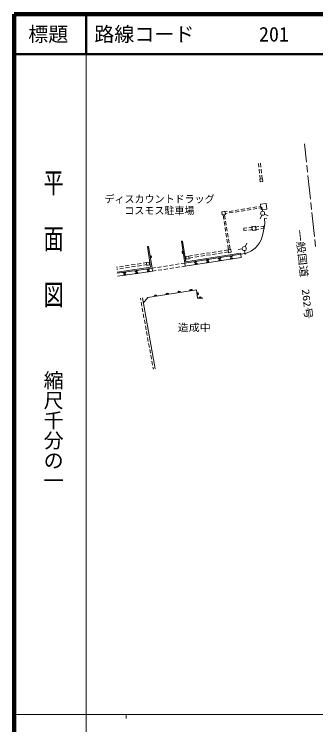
# Model space of a CAD drawing. Units: millimetres, scale not verified. Extents: x 40000 to 680000, y 20000 to 380000.
# Drawn here: x 40000 to 115330, y 202409 to 380000 of the extents above; entities that cross this region are included whole.
import ezdxf
from ezdxf.enums import TextEntityAlignment as Align

# ---------------------------------------------------------------- set-up
doc = ezdxf.new("R2010")
doc.units = ezdxf.units.MM
doc.header["$LTSCALE"] = 1000
for name, color, linetype, lineweight in [('M-BGD', 7, 'Continuous', 13), ('M-TTL', 2, 'Continuous', 140), ('M-TTL-BAND', 7, 'Continuous', 13), ('M-TTL-LINE', 7, 'Continuous', 50)]:
    doc.layers.add(name, color=color, linetype=linetype, lineweight=lineweight)
doc.layers.add('M-BGD-HTXT', color=7, linetype='Continuous')
doc.layers.add('M-TTL-TXT', color=7, linetype='Continuous')
doc.styles.add('@ＭＳ ゴシック', font='')
doc.styles.add('ＭＳ ゴシック', font='')
doc.styles.get('@ＭＳ ゴシック').set_extended_font_data('@MS Gothic')
doc.styles.get('ＭＳ ゴシック').set_extended_font_data('MS Gothic')

msp = doc.modelspace()

# ---------------------------------------------------------------- linework, layer by layer
at = {"layer": 'M-BGD'}
for p, q in [((112521, 347581), (113009, 343054)), ((101630, 341791), (101520, 342758)), ((101003, 342700), (101113, 341732)), ((101169, 341235), (101282, 340241)), ((101799, 340300), (101686, 341294)), ((113095, 342258), (113283, 340519)), ((101338, 339745), (101448, 338777)), ((101965, 338835), (101855, 339803)), ((113368, 339723), (114011, 333758)), ((102054, 338846), (101359, 338767)), ((101359, 338767), (101437, 338071)), ((102133, 338150), (101437, 338071)), ((102054, 338846), (102133, 338150)), ((102955, 332688), (101561, 332554)), ((101696, 331160), (101561, 332554)), ((103089, 331295), (102955, 332688)), ((114097, 332962), (114285, 331222)), ((92620, 330754), (91829, 330630)), ((91953, 329839), (91829, 330630)), ((92743, 329963), (92620, 330754)), ((93181, 330654), (92648, 330570)), ((94663, 330887), (93675, 330732)), ((93725, 330335), (94713, 330490)), ((96145, 331120), (95157, 330964)), ((95207, 330567), (96195, 330723)), ((97626, 331352), (96639, 331197)), ((96689, 330800), (97677, 330955)), ((99108, 331585), (98120, 331430)), ((98171, 331033), (99159, 331188)), ((100590, 331818), (99602, 331663)), ((99652, 331266), (100640, 331421)), ((101617, 331979), (101084, 331896)), ((101134, 331499), (101655, 331580)), ((103089, 331295), (101696, 331160)), ((101988, 330747), (101869, 331740)), ((114371, 330427), (115014, 324462)), ((92743, 329963), (91953, 329839)), ((92154, 329871), (92341, 328699)), ((92736, 328761), (92549, 329933)), ((92710, 330175), (93231, 330257)), ((101854, 329790), (101468, 328867)), ((102499, 330036), (103402, 329606)), ((92420, 328205), (92578, 327218)), ((92973, 327280), (92815, 328267)), ((93210, 325799), (93052, 326786)), ((99317, 326926), (100312, 327027)), ((99418, 325931), (99317, 326926)), ((100071, 326803), (101066, 326904)), ((100413, 326032), (100312, 327027)), ((101563, 326955), (102309, 327031)), ((102309, 327031), (102370, 326434)), ((92657, 326724), (92815, 325737)), ((92894, 325243), (93052, 324256)), ((93447, 324318), (93289, 325305)), ((97335, 326524), (98081, 326600)), ((97396, 325927), (97335, 326524)), ((98142, 326003), (97396, 325927)), ((98579, 326651), (99573, 326752)), ((99634, 326155), (98639, 326054)), ((99418, 325931), (100413, 326032)), ((101127, 326307), (100132, 326206)), ((102370, 326434), (101624, 326358)), ((82065, 323285), (81769, 323238)), ((82620, 317804), (81769, 323238)), ((93131, 323762), (93289, 322774)), ((93684, 322836), (93526, 323824)), ((115099, 323666), (115287, 321926)), ((73569, 321954), (73273, 321908)), ((74420, 316521), (73569, 321954)), ((93368, 322281), (93555, 321109)), ((93950, 321171), (93763, 322343)), ((97683, 321869), (98111, 322773)), ((82620, 317804), (96576, 319990)), ((83556, 319546), (84534, 319699)), ((85028, 319776), (86016, 319931)), ((86510, 320008), (87498, 320162)), ((86587, 319514), (87575, 319668)), ((87992, 320240), (88980, 320394)), ((88069, 319746), (89057, 319900)), ((89474, 320471), (90462, 320626)), ((89551, 319977), (90539, 320132)), ((90956, 320703), (91944, 320857)), ((91033, 320209), (92021, 320363)), ((92438, 320934), (93416, 321087)), ((92515, 320440), (93493, 320593)), ((94107, 321195), (93416, 321087)), ((93524, 320396), (93416, 321087)), ((94215, 320504), (93524, 320396)), ((94215, 320504), (94107, 321195)), ((96974, 321349), (95983, 321214)), ((96576, 319990), (96529, 320286)), ((96693, 319184), (96576, 319990)), ((97538, 320922), (97675, 319931)), ((72205, 317785), (73014, 317907)), ((73706, 318016), (73014, 317907)), ((73122, 317216), (73014, 317907)), ((73814, 317324), (73706, 318016)), ((96693, 319184), (82739, 317041)), ((83556, 319546), (82864, 319438)), ((82973, 318747), (82864, 319438)), ((83664, 318855), (82973, 318747)), ((83664, 318855), (83556, 319546)), ((83633, 319052), (84611, 319205)), ((85105, 319282), (86093, 319437)), ((65553, 316775), (65779, 316809)), ((65606, 316277), (65856, 316315)), ((66273, 316884), (67262, 317034)), ((66350, 316390), (67339, 316540)), ((67756, 317109), (68745, 317259)), ((67833, 316615), (68822, 316765)), ((69239, 317334), (70228, 317485)), ((69316, 316841), (70305, 316991)), ((70722, 317560), (71711, 317710)), ((70799, 317066), (71788, 317216)), ((71679, 316091), (74420, 316521)), ((72282, 317291), (73091, 317413)), ((73814, 317324), (73122, 317216)), ((74420, 316521), (75309, 316660)), ((74420, 316521), (74535, 315781)), ((75803, 316737), (76791, 316892)), ((76908, 316146), (75919, 315994)), ((77285, 316969), (78273, 317124)), ((78390, 316373), (77402, 316222)), ((78767, 317201), (79755, 317356)), ((79873, 316601), (78885, 316449)), ((80249, 317433), (81237, 317588)), ((81356, 316829), (80367, 316677)), ((81731, 317665), (82620, 317804)), ((82739, 317041), (81850, 316905)), ((82620, 317804), (82739, 317041)), ((71679, 316091), (65716, 315257)), ((75425, 315918), (74535, 315781)), ((71512, 309044), (71606, 308531)), ((75249, 291385), (72011, 309091)), ((72245, 307813), (73360, 309220)), ((85818, 309052), (87118, 309050)), ((71696, 308039), (71875, 307055)), ((71965, 306563), (72145, 305580)), ((72235, 305088), (72415, 304104)), ((72505, 303612), (72685, 302629)), ((72775, 302137), (72955, 301153)), ((73045, 300661), (73224, 299678)), ((73314, 299186), (73494, 298202)), ((73584, 297710), (73764, 296727)), ((73854, 296235), (74034, 295251)), ((74124, 294759), (74304, 293775)), ((74394, 293284), (74574, 292300)), ((74663, 291808), (74757, 291295))]:
    msp.add_line(p, q, dxfattribs=at)
for points in [[(96576, 319990), (98032, 320306), (99287, 320879), (100196, 321544), (100791, 322178), (101288, 322863), (101656, 323637), (102020, 324664), (102444, 326589), (102568, 327728), (102558, 328950), (103085, 328985)], [(96529, 320286), (82870, 318147), (82065, 323285)], [(73273, 321908), (74077, 316773), (65688, 315521)], [(65797, 314511), (71789, 315350), (74535, 315781)], [(73360, 309220), (85573, 311137), (85818, 309052), (87118, 309050)]]:
    msp.add_lwpolyline(points, dxfattribs=at)
for centre in [(102048, 330251), (97469, 321417)]:
    msp.add_circle(centre, 500, dxfattribs=at)
for centre, radius, start, end in [((73925, 319328), 354, 287.69595, 90.10113), ((82263, 320431), 354, 107.69595, 270.10113), ((82263, 320431), 283, 109.91999, 267.87709), ((82263, 320431), 212, 113.66632, 264.13076), ((82263, 320431), 142, 121.37805, 256.41903), ((82263, 320431), 100, 131.69571, 246.10137), ((82263, 320431), 100, 131.69571, 246.10137), ((94192, 319671), 354, 197.69595, 0.10113), ((73925, 319328), 283, 289.91999, 87.87709), ((73925, 319328), 212, 293.66632, 84.13076), ((73925, 319328), 142, 301.37805, 76.41903), ((73925, 319328), 100, 311.69571, 66.10137), ((73925, 319328), 100, 311.69571, 66.10137), ((85301, 318279), 354, 197.69595, 0.10113), ((85301, 318279), 283, 199.91999, 357.87709), ((85301, 318279), 212, 203.66632, 354.13076), ((85301, 318279), 142, 211.37805, 346.41903), ((85301, 318279), 100, 221.69571, 336.10137), ((85301, 318279), 100, 221.69571, 336.10137), ((88264, 318743), 354, 197.69595, 0.10113), ((88264, 318743), 283, 199.91999, 357.87709), ((88398, 317855), 354, 17.52834, 179.93352), ((88264, 318743), 212, 203.66632, 354.13076), ((88398, 317855), 283, 19.75238, 177.70948), ((88264, 318743), 142, 211.37805, 346.41903), ((88398, 317855), 212, 23.49871, 173.96316), ((88264, 318743), 100, 221.69571, 336.10137), ((88264, 318743), 100, 221.69571, 336.10137), ((88398, 317855), 142, 31.21044, 166.25143), ((88398, 317855), 100, 41.5281, 155.93377), ((88398, 317855), 100, 41.5281, 155.93377), ((91228, 319207), 354, 197.69595, 0.10113), ((91228, 319207), 283, 199.91999, 357.87709), ((91363, 318311), 354, 17.52834, 179.93352), ((91228, 319207), 212, 203.66632, 354.13076), ((91363, 318311), 283, 19.75238, 177.70948), ((91228, 319207), 142, 211.37805, 346.41903), ((91363, 318311), 212, 23.49871, 173.96316), ((91228, 319207), 100, 221.69571, 336.10137), ((91228, 319207), 100, 221.69571, 336.10137), ((91363, 318311), 142, 31.21044, 166.25143), ((91363, 318311), 100, 41.5281, 155.93377), ((91363, 318311), 100, 41.5281, 155.93377), ((94192, 319671), 283, 199.91999, 357.87709), ((94329, 318766), 354, 17.52834, 179.93352), ((94192, 319671), 212, 203.66632, 354.13076), ((94329, 318766), 283, 19.75238, 177.70948), ((94192, 319671), 142, 211.37805, 346.41903), ((94192, 319671), 100, 221.69571, 336.10137), ((94192, 319671), 100, 221.69571, 336.10137), ((94329, 318766), 212, 23.49871, 173.96316), ((94329, 318766), 142, 31.21044, 166.25143), ((94329, 318766), 100, 41.5281, 155.93377), ((94329, 318766), 100, 41.5281, 155.93377), ((73445, 316423), 354, 197.69595, 0.10113), ((73445, 316423), 283, 199.91999, 357.87709), ((73445, 316423), 212, 203.66632, 354.13076), ((73445, 316423), 142, 211.37805, 346.41903), ((73445, 316423), 100, 221.69571, 336.10137), ((73445, 316423), 100, 221.69571, 336.10137), ((85433, 317400), 354, 17.52834, 179.93352), ((85433, 317400), 283, 19.75238, 177.70948), ((85433, 317400), 212, 23.49871, 173.96316), ((85433, 317400), 142, 31.21044, 166.25143), ((85433, 317400), 100, 41.5281, 155.93377), ((85433, 317400), 100, 41.5281, 155.93377), ((67508, 315563), 354, 196.76252, 359.1677), ((67508, 315563), 283, 198.98656, 356.94366), ((67634, 314713), 354, 16.76252, 179.1677), ((67508, 315563), 212, 202.73289, 353.19733), ((67634, 314713), 283, 18.98656, 176.94366), ((67508, 315563), 142, 210.44462, 345.4856), ((67634, 314713), 212, 22.73289, 173.19733), ((67508, 315563), 100, 220.76228, 335.16794), ((67508, 315563), 100, 220.76228, 335.16794), ((67634, 314713), 142, 30.44462, 165.4856), ((67634, 314713), 100, 40.76228, 155.16794), ((67634, 314713), 100, 40.76228, 155.16794), ((70479, 315978), 354, 196.76252, 359.1677), ((70479, 315978), 283, 198.98656, 356.94366), ((70605, 315129), 354, 16.76252, 179.1677), ((70479, 315978), 212, 202.73289, 353.19733), ((70605, 315129), 283, 18.98656, 176.94366), ((70479, 315978), 142, 210.44462, 345.4856), ((70605, 315129), 212, 22.73289, 173.19733), ((70479, 315978), 100, 220.76228, 335.16794), ((70479, 315978), 100, 220.76228, 335.16794), ((70605, 315129), 142, 30.44462, 165.4856), ((70605, 315129), 100, 40.76228, 155.16794), ((70605, 315129), 100, 40.76228, 155.16794), ((73572, 315575), 354, 17.73256, 180.13774), ((73572, 315575), 283, 19.9566, 177.9137), ((73572, 315575), 212, 23.70292, 174.16737), ((73572, 315575), 142, 31.41465, 166.45564), ((73572, 315575), 100, 41.73232, 156.13798), ((73572, 315575), 100, 41.73232, 156.13798), ((84179, 310864), 354, 17.71776, 180.12294), ((84179, 310864), 283, 19.9418, 177.8989), ((84179, 310864), 212, 23.68813, 174.15258), ((84179, 310864), 142, 31.39986, 166.44085), ((84179, 310864), 100, 41.71752, 156.12318), ((84179, 310864), 100, 41.71752, 156.12318), ((75288, 309468), 354, 17.71776, 180.12294), ((75288, 309468), 283, 19.9418, 177.8989), ((75288, 309468), 212, 23.68813, 174.15258), ((75288, 309468), 142, 31.39986, 166.44085), ((75288, 309468), 100, 41.71752, 156.12318), ((75288, 309468), 100, 41.71752, 156.12318), ((78251, 309933), 354, 17.71776, 180.12294), ((78251, 309933), 283, 19.9418, 177.8989), ((78251, 309933), 212, 23.68813, 174.15258), ((78251, 309933), 142, 31.39986, 166.44085), ((78251, 309933), 100, 41.71752, 156.12318), ((78251, 309933), 100, 41.71752, 156.12318), ((81215, 310398), 354, 17.71776, 180.12294), ((81215, 310398), 283, 19.9418, 177.8989), ((81215, 310398), 212, 23.68813, 174.15258), ((81215, 310398), 142, 31.39986, 166.44085), ((81215, 310398), 100, 41.71752, 156.12318), ((81215, 310398), 100, 41.71752, 156.12318), ((85641, 310088), 354, 285.49586, 87.90103), ((85641, 310088), 283, 287.71989, 85.677), ((85641, 310088), 212, 291.46622, 81.93067), ((85641, 310088), 142, 299.17795, 74.21894), ((85641, 310088), 100, 309.49561, 63.90128), ((85641, 310088), 100, 309.49561, 63.90128), ((86468, 308997), 354, 8.74269, 171.14786), ((86468, 308997), 283, 10.96672, 168.92383), ((86468, 308997), 212, 14.71305, 165.1775), ((86468, 308997), 142, 22.42478, 157.46577), ((86468, 308997), 100, 32.74244, 147.14811), ((86468, 308997), 100, 32.74244, 147.14811)]:
    msp.add_arc(centre, radius, start, end, dxfattribs=at)
at = {"layer": 'M-TTL'}
for p, q in [((40000, 380000), (40000, 20000)), ((680000, 380000), (40000, 380000))]:
    msp.add_line(p, q, dxfattribs=at)
at = {"layer": 'M-TTL-BAND'}
for p, q in [((58000, 370000), (58000, 20000)), ((40000, 205000), (579000, 205000)), ((68000, 205000), (68000, 204000))]:
    msp.add_line(p, q, dxfattribs=at)
at = {"layer": 'M-TTL-LINE'}
for p, q in [((58000, 380000), (58000, 370000)), ((40000, 370000), (680000, 370000))]:
    msp.add_line(p, q, dxfattribs=at)

# ---------------------------------------------------------------- texts
at = {"layer": 'M-BGD', "style": 'ＭＳ ゴシック'}
for s, p in [('ディスカウントドラッグ', (76316, 332338)), ('コスモス駐車場', (76263, 329436))]:
    msp.add_text(s, height=1833, dxfattribs=at).set_placement(p, align=Align.BOTTOM_CENTER)
at = {"layer": 'M-BGD', "style": 'ＭＳ ゴシック', "width": 1.2}
msp.add_text('一般国道\u3000262号', height=1833, rotation=276.153, dxfattribs=at).set_placement((110922, 314868), align=Align.BOTTOM_CENTER)
at = {"layer": 'M-BGD-HTXT', "style": 'ＭＳ ゴシック', "width": 1.1}
msp.add_text('造成中', height=1833, dxfattribs=at).set_placement((84973, 300233), align=Align.BOTTOM_CENTER)
at = {"layer": 'M-TTL-BAND', "style": '@ＭＳ ゴシック', "width": 1.4}
msp.add_text('平  面  図', height=3666, rotation=270, dxfattribs=at).set_placement((49777, 306475), align=Align.MIDDLE_RIGHT)
at = {"layer": 'M-TTL-BAND', "style": '@ＭＳ ゴシック'}
msp.add_text('縮尺千分の一', height=3666, rotation=270, dxfattribs=at).set_placement((49777, 261030), align=Align.MIDDLE_RIGHT)
at = {"layer": 'M-TTL-TXT', "style": 'ＭＳ ゴシック'}
msp.add_text('標題', height=3666, dxfattribs=at).set_placement((48500, 375000), align=Align.MIDDLE_CENTER)
for s, p in [('路線コード', (60000, 375000)), ('201', (101142, 375000))]:
    msp.add_text(s, height=3666, dxfattribs=at).set_placement(p, align=Align.MIDDLE_LEFT)

doc.saveas('drawing.dxf')
